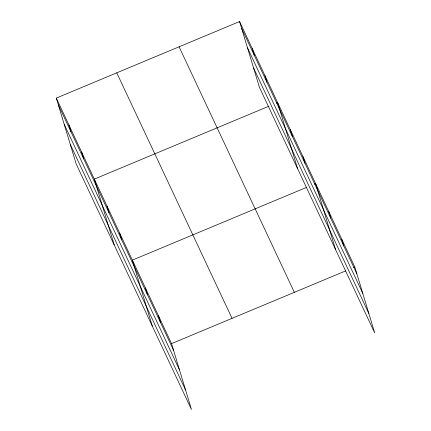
<?xml version="1.0" encoding="UTF-8"?>
<svg xmlns="http://www.w3.org/2000/svg" width="431" height="431" viewBox="0 0 431 431"><rect width="100%" height="100%" fill="white"/><g stroke="black" fill="none" stroke-linecap="round" stroke-linejoin="round"><path stroke-width="0.65" d="M56.294 98.085L171.554 343.609L191.434 409.45L76.174 163.925L56.294 98.085L239.566 21.55L354.826 267.075L374.706 332.915L259.446 87.391L239.566 21.55M268.966 106.182L94.33 179.107L114.21 244.948M276.368 103.09L277.602 102.573L297.482 168.413M306.382 187.463L132.365 260.135L152.245 325.971M314.404 184.112L315.637 183.595L335.517 249.436M171.554 343.609L345.57 270.937M353.592 267.592L354.826 267.075M241.619 28.344L356.879 273.863M247.502 47.825L362.762 293.349M253.563 67.904L368.823 313.429M179.086 46.807L294.346 292.331M116.774 72.828L232.034 318.353M58.347 104.878L173.607 350.403M64.23 124.365L179.49 369.89M70.291 144.439L185.551 389.963M341.767 239.248L343.814 246.036M328.702 211.422L330.755 218.215M302.961 156.588L305.013 163.381M290.284 129.58L292.331 136.374M264.925 75.565L266.972 82.359M252.243 48.558L254.295 55.351M158.495 315.783L160.542 322.577M145.43 287.956L147.477 294.75M119.689 233.128L121.736 239.916M107.007 206.12L109.059 212.909M81.653 152.1L83.7 158.894M68.971 125.092L71.023 131.886"/></g></svg>
